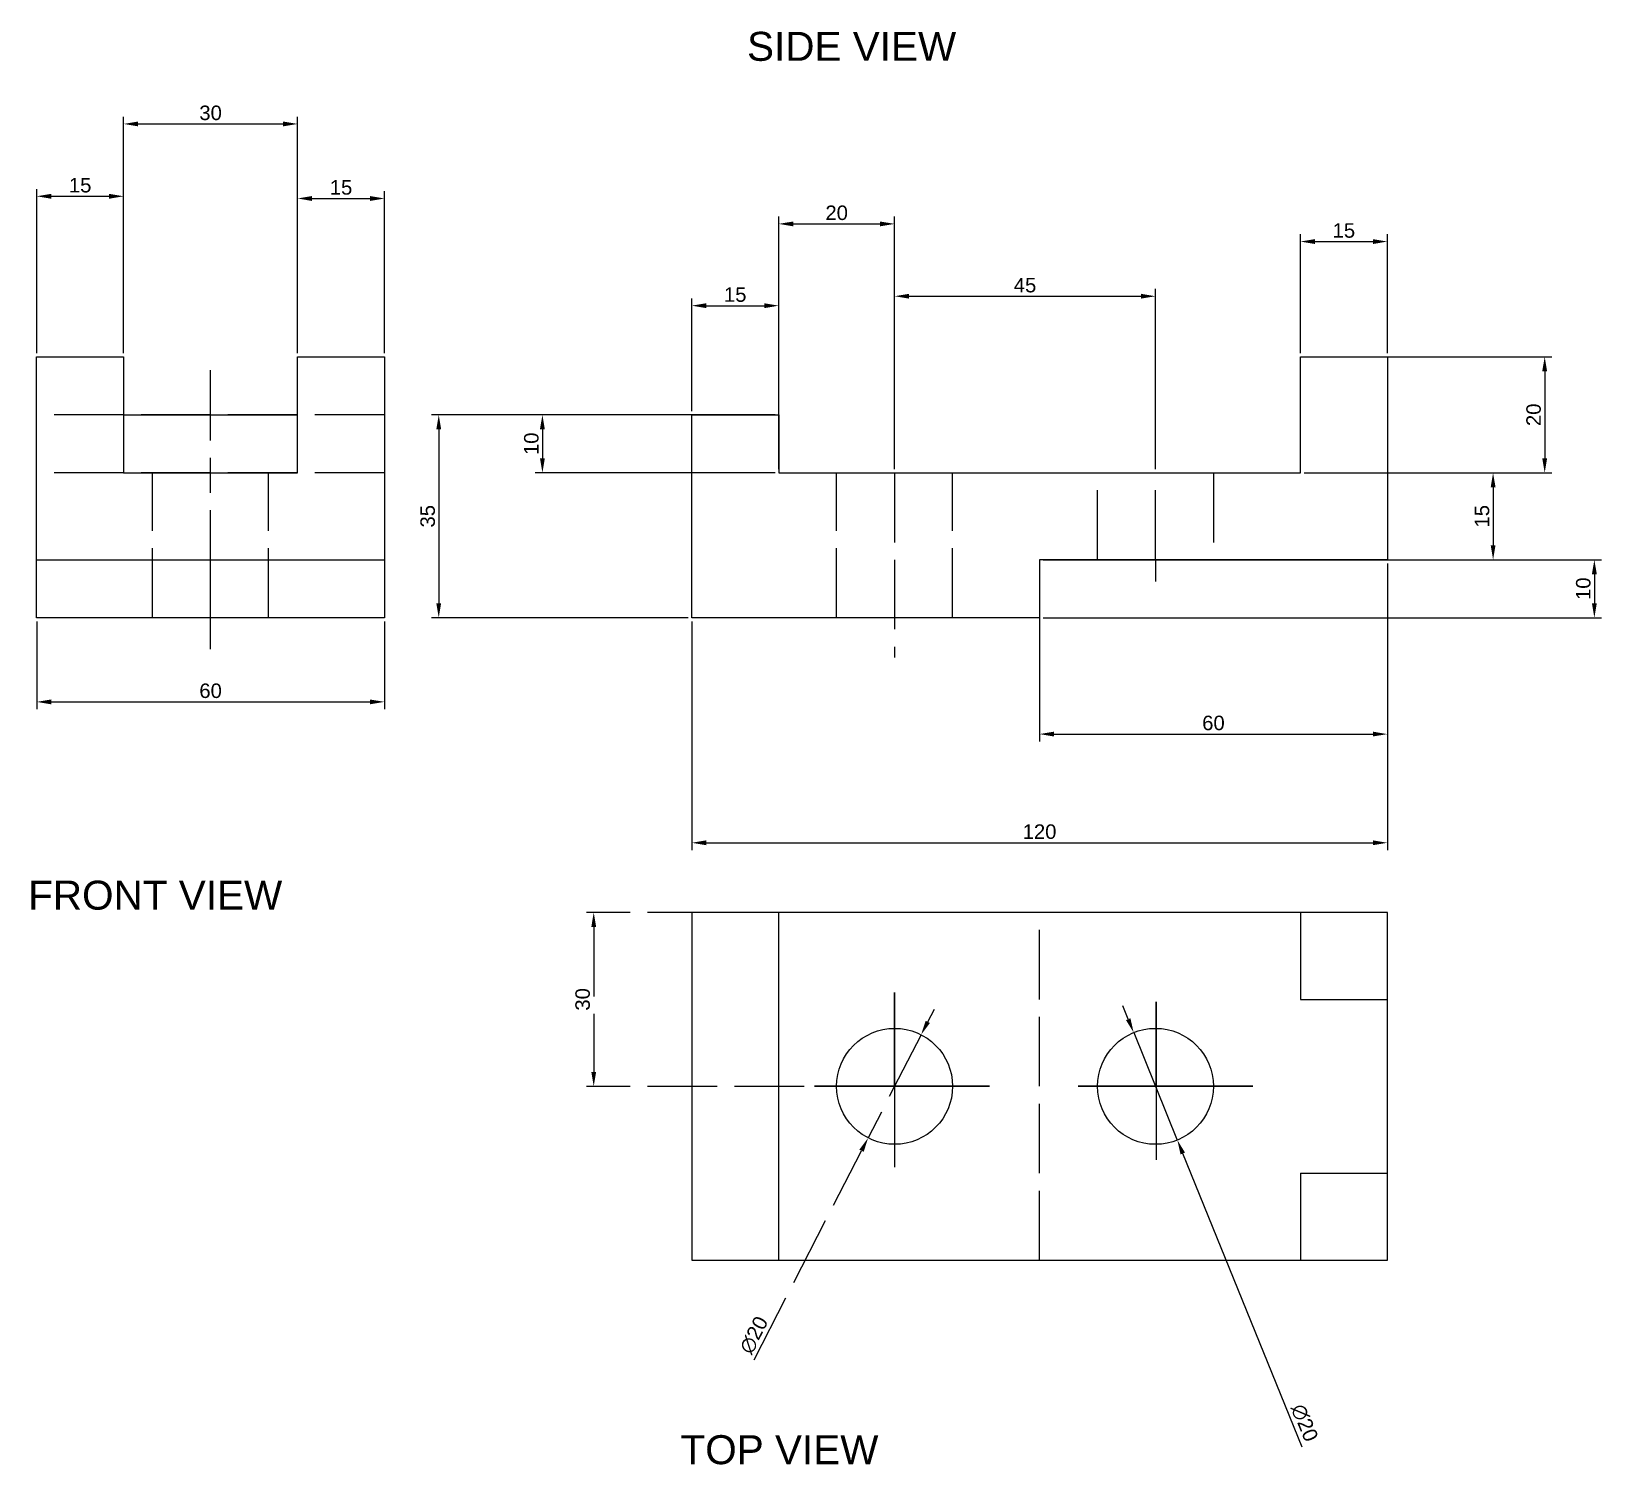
# Model space of a CAD drawing. Header units: millimetres. Extents: x 2468 to 2738, y 1681 to 1929.
import ezdxf

# ---------------------------------------------------------------- set-up
doc = ezdxf.new("R2010")
doc.units = ezdxf.units.MM
doc.linetypes.add('ACAD_ISO02W100', pattern=[15, 12, -3])
doc.linetypes.add('ACAD_ISO08W100', pattern=[36, 24, -3, 6, -3])
doc.styles.get("Standard").update_dxf_attribs({"font": 'arial.ttf'})
doc.dimstyles.new('ISO-25', dxfattribs={"dimtxt": 2.5, "dimasz": 2.5, "dimexe": 1.25, "dimexo": 0.625, "dimtad": 1, "dimtxsty": 'Standard', "dimcen": 2.5, "dimadec": 0, "dimazin": 0, "dimtfac": 1, "dimtmove": 0, "dimatfit": 3, "dimfxl": 1, "dimarcsym": 0})

# ---------------------------------------------------------------- blocks, each defined once
blk = doc.blocks.new('*D20')
at = {"color": 0, "lineweight": -2, "transparency": 16777216}
for p, q in [((2656.79, 1758.3), (2655.85, 1760.62)), ((2657.73, 1755.99), (2665.26, 1737.46)), ((2686.8, 1684.45), (2666.2, 1735.14))]:
    blk.add_line(p, q, dxfattribs=at)
at = {"color": 0, "transparency": 16777216}
for points in [[(2657.17, 1758.46), (2656.4, 1758.15), (2657.73, 1755.99)], [(2666.58, 1735.3), (2665.81, 1734.98), (2665.26, 1737.46)]]:
    blk.add_solid(points, dxfattribs=at)
at = {"layer": 'Defpoints', "color": 0, "transparency": 16777216}
for p in [(2657.73, 1755.99), (2665.26, 1737.46)]:
    blk.add_point(p, dxfattribs=at)
at = {"color": 0, "transparency": 16777216, "insert": (2687.2, 1688.68), "char_height": 2.5, "attachment_point": 5, "rotation": 292.1133}
blk.add_mtext('∅20', dxfattribs=at)
blk = doc.blocks.new('*D21')
at = {"color": 0, "lineweight": -2, "transparency": 16777216}
for p, q in [((2468.49, 1826.93), (2468.49, 1811.79)), ((2528.49, 1826.93), (2528.49, 1811.79)), ((2470.99, 1813.04), (2525.99, 1813.04))]:
    blk.add_line(p, q, dxfattribs=at)
at = {"color": 0, "transparency": 16777216}
for points in [[(2470.99, 1813.45), (2470.99, 1812.62), (2468.49, 1813.04)], [(2525.99, 1813.45), (2525.99, 1812.62), (2528.49, 1813.04)]]:
    blk.add_solid(points, dxfattribs=at)
at = {"layer": 'Defpoints', "color": 0, "transparency": 16777216}
for p in [(2468.49, 1827.56), (2528.49, 1827.56), (2528.49, 1813.04)]:
    blk.add_point(p, dxfattribs=at)
at = {"color": 0, "transparency": 16777216, "insert": (2498.49, 1814.94), "char_height": 2.5, "attachment_point": 5}
blk.add_mtext('60', dxfattribs=at)
blk = doc.blocks.new('*D22')
at = {"color": 0, "lineweight": -2, "transparency": 16777216}
for p, q in [((2687.12, 1872.56), (2729.88, 1872.56)), ((2728.63, 1870.06), (2728.63, 1855.06)), ((2687.12, 1852.56), (2729.88, 1852.56))]:
    blk.add_line(p, q, dxfattribs=at)
at = {"color": 0, "transparency": 16777216}
for points in [[(2728.21, 1870.06), (2729.05, 1870.06), (2728.63, 1872.56)], [(2728.21, 1855.06), (2729.05, 1855.06), (2728.63, 1852.56)]]:
    blk.add_solid(points, dxfattribs=at)
at = {"layer": 'Defpoints', "color": 0, "transparency": 16777216}
for p in [(2686.49, 1872.56), (2686.49, 1852.56), (2728.63, 1852.56)]:
    blk.add_point(p, dxfattribs=at)
at = {"color": 0, "transparency": 16777216, "insert": (2726.73, 1862.56), "char_height": 2.5, "attachment_point": 5, "rotation": 90}
blk.add_mtext('20', dxfattribs=at)
blk = doc.blocks.new('*D23')
at = {"color": 0, "lineweight": -2, "transparency": 16777216}
for p, q in [((2686.49, 1873.18), (2686.49, 1893.69)), ((2701.49, 1873.18), (2701.49, 1893.69)), ((2688.99, 1892.44), (2698.99, 1892.44))]:
    blk.add_line(p, q, dxfattribs=at)
at = {"color": 0, "transparency": 16777216}
for points in [[(2688.99, 1892.86), (2688.99, 1892.02), (2686.49, 1892.44)], [(2698.99, 1892.86), (2698.99, 1892.02), (2701.49, 1892.44)]]:
    blk.add_solid(points, dxfattribs=at)
at = {"layer": 'Defpoints', "color": 0, "transparency": 16777216}
for p in [(2701.49, 1892.44), (2686.49, 1872.56), (2701.49, 1872.56)]:
    blk.add_point(p, dxfattribs=at)
at = {"color": 0, "transparency": 16777216, "insert": (2693.99, 1894.34), "char_height": 2.5, "attachment_point": 5}
blk.add_mtext('15', dxfattribs=at)
blk = doc.blocks.new('*D24')
at = {"color": 0, "lineweight": -2, "transparency": 16777216}
for p, q in [((2687.12, 1852.56), (2720.98, 1852.56)), ((2719.73, 1850.06), (2719.73, 1840.06)), ((2687.12, 1837.56), (2720.98, 1837.56))]:
    blk.add_line(p, q, dxfattribs=at)
at = {"color": 0, "transparency": 16777216}
for points in [[(2719.32, 1850.06), (2720.15, 1850.06), (2719.73, 1852.56)], [(2719.32, 1840.06), (2720.15, 1840.06), (2719.73, 1837.56)]]:
    blk.add_solid(points, dxfattribs=at)
at = {"layer": 'Defpoints', "color": 0, "transparency": 16777216}
for p in [(2686.49, 1852.56), (2686.49, 1837.56), (2719.73, 1837.56)]:
    blk.add_point(p, dxfattribs=at)
at = {"color": 0, "transparency": 16777216, "insert": (2717.83, 1845.06), "char_height": 2.5, "attachment_point": 5, "rotation": 90}
blk.add_mtext('15', dxfattribs=at)
blk = doc.blocks.new('*D25')
at = {"color": 0, "lineweight": -2, "transparency": 16777216}
for p, q in [((2642.12, 1837.56), (2738.45, 1837.56)), ((2737.2, 1835.06), (2737.2, 1830.06)), ((2642.12, 1827.56), (2738.45, 1827.56))]:
    blk.add_line(p, q, dxfattribs=at)
at = {"color": 0, "transparency": 16777216}
for points in [[(2736.78, 1835.06), (2737.62, 1835.06), (2737.2, 1837.56)], [(2736.78, 1830.06), (2737.62, 1830.06), (2737.2, 1827.56)]]:
    blk.add_solid(points, dxfattribs=at)
at = {"layer": 'Defpoints', "color": 0, "transparency": 16777216}
for p in [(2641.49, 1837.56), (2641.49, 1827.56), (2737.2, 1827.56)]:
    blk.add_point(p, dxfattribs=at)
at = {"color": 0, "transparency": 16777216, "insert": (2735.3, 1832.56), "char_height": 2.5, "attachment_point": 5, "rotation": 90}
blk.add_mtext('10', dxfattribs=at)
blk = doc.blocks.new('*D26')
at = {"color": 0, "lineweight": -2, "transparency": 16777216}
for p, q in [((2595.87, 1862.56), (2554.48, 1862.56)), ((2555.73, 1860.06), (2555.73, 1855.06)), ((2595.87, 1852.56), (2554.48, 1852.56))]:
    blk.add_line(p, q, dxfattribs=at)
at = {"color": 0, "transparency": 16777216}
for points in [[(2555.31, 1860.06), (2556.15, 1860.06), (2555.73, 1862.56)], [(2555.31, 1855.06), (2556.15, 1855.06), (2555.73, 1852.56)]]:
    blk.add_solid(points, dxfattribs=at)
at = {"layer": 'Defpoints', "color": 0, "transparency": 16777216}
for p in [(2596.49, 1862.56), (2555.73, 1852.56), (2596.49, 1852.56)]:
    blk.add_point(p, dxfattribs=at)
at = {"color": 0, "transparency": 16777216, "insert": (2553.83, 1857.56), "char_height": 2.5, "attachment_point": 5, "rotation": 90}
blk.add_mtext('10', dxfattribs=at)
blk = doc.blocks.new('*D27')
at = {"color": 0, "lineweight": -2, "transparency": 16777216}
for p, q in [((2580.87, 1862.56), (2536.6, 1862.56)), ((2537.85, 1860.06), (2537.85, 1830.06)), ((2580.87, 1827.56), (2536.6, 1827.56))]:
    blk.add_line(p, q, dxfattribs=at)
at = {"color": 0, "transparency": 16777216}
for points in [[(2537.43, 1860.06), (2538.26, 1860.06), (2537.85, 1862.56)], [(2537.43, 1830.06), (2538.26, 1830.06), (2537.85, 1827.56)]]:
    blk.add_solid(points, dxfattribs=at)
at = {"layer": 'Defpoints', "color": 0, "transparency": 16777216}
for p in [(2581.49, 1862.56), (2537.85, 1827.56), (2581.49, 1827.56)]:
    blk.add_point(p, dxfattribs=at)
at = {"color": 0, "transparency": 16777216, "insert": (2535.95, 1845.06), "char_height": 2.5, "attachment_point": 5, "rotation": 90}
blk.add_mtext('35', dxfattribs=at)
blk = doc.blocks.new('*D28')
at = {"color": 0, "lineweight": -2, "transparency": 16777216}
for p, q in [((2581.49, 1863.18), (2581.49, 1882.63)), ((2596.49, 1863.18), (2596.49, 1882.63)), ((2583.99, 1881.38), (2593.99, 1881.38))]:
    blk.add_line(p, q, dxfattribs=at)
at = {"color": 0, "transparency": 16777216}
for points in [[(2583.99, 1881.8), (2583.99, 1880.96), (2581.49, 1881.38)], [(2593.99, 1881.8), (2593.99, 1880.96), (2596.49, 1881.38)]]:
    blk.add_solid(points, dxfattribs=at)
at = {"layer": 'Defpoints', "color": 0, "transparency": 16777216}
for p in [(2596.49, 1881.38), (2581.49, 1862.56), (2596.49, 1862.56)]:
    blk.add_point(p, dxfattribs=at)
at = {"color": 0, "transparency": 16777216, "insert": (2588.99, 1883.28), "char_height": 2.5, "attachment_point": 5}
blk.add_mtext('15', dxfattribs=at)
blk = doc.blocks.new('*D29')
at = {"color": 0, "lineweight": -2, "transparency": 16777216}
for p, q in [((2641.49, 1836.93), (2641.49, 1806.23)), ((2701.49, 1836.93), (2701.49, 1806.23)), ((2643.99, 1807.48), (2698.99, 1807.48))]:
    blk.add_line(p, q, dxfattribs=at)
at = {"color": 0, "transparency": 16777216}
for points in [[(2643.99, 1807.9), (2643.99, 1807.07), (2641.49, 1807.48)], [(2698.99, 1807.9), (2698.99, 1807.07), (2701.49, 1807.48)]]:
    blk.add_solid(points, dxfattribs=at)
at = {"layer": 'Defpoints', "color": 0, "transparency": 16777216}
for p in [(2641.49, 1837.56), (2701.49, 1837.56), (2701.49, 1807.48)]:
    blk.add_point(p, dxfattribs=at)
at = {"color": 0, "transparency": 16777216, "insert": (2671.49, 1809.39), "char_height": 2.5, "attachment_point": 5}
blk.add_mtext('60', dxfattribs=at)
blk = doc.blocks.new('*D30')
at = {"color": 0, "lineweight": -2, "transparency": 16777216}
for p, q in [((2581.49, 1826.93), (2581.49, 1787.48)), ((2701.49, 1826.93), (2701.49, 1787.48)), ((2583.99, 1788.73), (2698.99, 1788.73))]:
    blk.add_line(p, q, dxfattribs=at)
at = {"color": 0, "transparency": 16777216}
for points in [[(2583.99, 1789.15), (2583.99, 1788.32), (2581.49, 1788.73)], [(2698.99, 1789.15), (2698.99, 1788.32), (2701.49, 1788.73)]]:
    blk.add_solid(points, dxfattribs=at)
at = {"layer": 'Defpoints', "color": 0, "transparency": 16777216}
for p in [(2581.49, 1827.56), (2701.49, 1827.56), (2701.49, 1788.73)]:
    blk.add_point(p, dxfattribs=at)
at = {"color": 0, "transparency": 16777216, "insert": (2641.49, 1790.64), "char_height": 2.5, "attachment_point": 5}
blk.add_mtext('120', dxfattribs=at)
blk = doc.blocks.new('*D31')
at = {"color": 0, "lineweight": -2, "transparency": 16777216}
for p, q in [((2468.49, 1873.18), (2468.49, 1901.5)), ((2470.99, 1900.25), (2480.99, 1900.25)), ((2483.49, 1873.18), (2483.49, 1901.5))]:
    blk.add_line(p, q, dxfattribs=at)
at = {"color": 0, "transparency": 16777216}
for points in [[(2470.99, 1900.67), (2470.99, 1899.83), (2468.49, 1900.25)], [(2480.99, 1900.67), (2480.99, 1899.83), (2483.49, 1900.25)]]:
    blk.add_solid(points, dxfattribs=at)
at = {"layer": 'Defpoints', "color": 0, "transparency": 16777216}
for p in [(2483.49, 1900.25), (2468.49, 1872.56), (2483.49, 1872.56)]:
    blk.add_point(p, dxfattribs=at)
at = {"color": 0, "transparency": 16777216, "insert": (2475.99, 1902.15), "char_height": 2.5, "attachment_point": 5}
blk.add_mtext('15', dxfattribs=at)
blk = doc.blocks.new('*D32')
at = {"color": 0, "lineweight": -2, "transparency": 16777216}
for p, q in [((2513.49, 1873.18), (2513.49, 1901.12)), ((2515.99, 1899.87), (2525.99, 1899.87)), ((2528.49, 1873.18), (2528.49, 1901.12))]:
    blk.add_line(p, q, dxfattribs=at)
at = {"color": 0, "transparency": 16777216}
for points in [[(2515.99, 1900.29), (2515.99, 1899.45), (2513.49, 1899.87)], [(2525.99, 1900.29), (2525.99, 1899.45), (2528.49, 1899.87)]]:
    blk.add_solid(points, dxfattribs=at)
at = {"layer": 'Defpoints', "color": 0, "transparency": 16777216}
for p in [(2528.49, 1899.87), (2513.49, 1872.56), (2528.49, 1872.56)]:
    blk.add_point(p, dxfattribs=at)
at = {"color": 0, "transparency": 16777216, "insert": (2520.99, 1901.77), "char_height": 2.5, "attachment_point": 5}
blk.add_mtext('15', dxfattribs=at)
blk = doc.blocks.new('*D33')
at = {"color": 0, "lineweight": -2, "transparency": 16777216}
for p, q in [((2483.49, 1873.18), (2483.49, 1913.98)), ((2485.99, 1912.73), (2510.99, 1912.73)), ((2513.49, 1873.18), (2513.49, 1913.98))]:
    blk.add_line(p, q, dxfattribs=at)
at = {"color": 0, "transparency": 16777216}
for points in [[(2485.99, 1913.15), (2485.99, 1912.31), (2483.49, 1912.73)], [(2510.99, 1913.15), (2510.99, 1912.31), (2513.49, 1912.73)]]:
    blk.add_solid(points, dxfattribs=at)
at = {"layer": 'Defpoints', "color": 0, "transparency": 16777216}
for p in [(2513.49, 1912.73), (2483.49, 1872.56), (2513.49, 1872.56)]:
    blk.add_point(p, dxfattribs=at)
at = {"color": 0, "transparency": 16777216, "insert": (2498.49, 1914.63), "char_height": 2.5, "attachment_point": 5}
blk.add_mtext('30', dxfattribs=at)
blk = doc.blocks.new('*D34')
at = {"color": 0, "linetype": 'ACAD_ISO02W100', "lineweight": -2, "transparency": 16777216}
for p, q in [((2615.87, 1776.72), (2563.33, 1776.72)), ((2564.58, 1774.22), (2564.58, 1749.22)), ((2615.87, 1746.72), (2563.33, 1746.72))]:
    blk.add_line(p, q, dxfattribs=at)
at = {"color": 0, "linetype": 'ACAD_ISO02W100', "transparency": 16777216}
for points in [[(2564.17, 1774.22), (2565, 1774.22), (2564.58, 1776.72)], [(2564.17, 1749.22), (2565, 1749.22), (2564.58, 1746.72)]]:
    blk.add_solid(points, dxfattribs=at)
at = {"layer": 'Defpoints', "color": 0, "linetype": 'ACAD_ISO02W100', "transparency": 16777216}
for p in [(2616.49, 1776.72), (2564.58, 1746.72), (2616.49, 1746.72)]:
    blk.add_point(p, dxfattribs=at)
at = {"color": 0, "linetype": 'ACAD_ISO02W100', "transparency": 16777216, "insert": (2562.68, 1761.72), "char_height": 2.5, "attachment_point": 5, "rotation": 90}
blk.add_mtext('30', dxfattribs=at)
blk = doc.blocks.new('*D35')
at = {"color": 0, "linetype": 'ACAD_ISO02W100', "lineweight": -2, "transparency": 16777216}
for p, q in [((2622.21, 1757.84), (2623.35, 1760.06)), ((2621.06, 1755.62), (2611.92, 1737.83)), ((2592.25, 1699.55), (2610.78, 1735.6))]:
    blk.add_line(p, q, dxfattribs=at)
at = {"color": 0, "linetype": 'ACAD_ISO02W100', "transparency": 16777216}
for points in [[(2621.84, 1758.03), (2622.58, 1757.65), (2621.06, 1755.62)], [(2610.41, 1735.8), (2611.15, 1735.41), (2611.92, 1737.83)]]:
    blk.add_solid(points, dxfattribs=at)
at = {"layer": 'Defpoints', "color": 0, "linetype": 'ACAD_ISO02W100', "transparency": 16777216}
for p in [(2621.06, 1755.62), (2611.92, 1737.83)]:
    blk.add_point(p, dxfattribs=at)
at = {"color": 0, "linetype": 'ACAD_ISO02W100', "transparency": 16777216, "insert": (2592.22, 1703.81), "char_height": 2.5, "attachment_point": 5, "rotation": 62.7958}
blk.add_mtext('∅20', dxfattribs=at)
blk = doc.blocks.new('*D36')
at = {"color": 0, "linetype": 'ByBlock', "lineweight": -2, "transparency": 16777216}
for p, q in [((2596.49, 1853.18), (2596.49, 1896.74)), ((2616.49, 1853.18), (2616.49, 1896.74)), ((2598.99, 1895.49), (2613.99, 1895.49))]:
    blk.add_line(p, q, dxfattribs=at)
at = {"color": 0, "linetype": 'ByBlock', "transparency": 16777216}
for points in [[(2598.99, 1895.9), (2598.99, 1895.07), (2596.49, 1895.49)], [(2613.99, 1895.9), (2613.99, 1895.07), (2616.49, 1895.49)]]:
    blk.add_solid(points, dxfattribs=at)
at = {"layer": 'Defpoints', "color": 0, "linetype": 'ByBlock', "transparency": 16777216}
for p in [(2616.49, 1895.49), (2596.49, 1852.56), (2616.49, 1852.56)]:
    blk.add_point(p, dxfattribs=at)
at = {"color": 0, "linetype": 'ByBlock', "transparency": 16777216, "insert": (2606.49, 1897.39), "char_height": 2.5, "attachment_point": 5}
blk.add_mtext('20', dxfattribs=at)
blk = doc.blocks.new('*D37')
at = {"color": 0, "linetype": 'ByBlock', "lineweight": -2, "transparency": 16777216}
for p, q in [((2616.49, 1853.18), (2616.49, 1884.26)), ((2618.99, 1883.01), (2658.99, 1883.01)), ((2661.49, 1853.18), (2661.49, 1884.26))]:
    blk.add_line(p, q, dxfattribs=at)
at = {"color": 0, "linetype": 'ByBlock', "transparency": 16777216}
for points in [[(2618.99, 1883.43), (2618.99, 1882.6), (2616.49, 1883.01)], [(2658.99, 1883.43), (2658.99, 1882.6), (2661.49, 1883.01)]]:
    blk.add_solid(points, dxfattribs=at)
at = {"layer": 'Defpoints', "color": 0, "linetype": 'ByBlock', "transparency": 16777216}
for p in [(2661.49, 1883.01), (2616.49, 1852.56), (2661.49, 1852.56)]:
    blk.add_point(p, dxfattribs=at)
at = {"color": 0, "linetype": 'ByBlock', "transparency": 16777216, "insert": (2638.99, 1884.91), "char_height": 2.5, "attachment_point": 5}
blk.add_mtext('45', dxfattribs=at)

msp = doc.modelspace()

# ---------------------------------------------------------------- linework, layer by layer
for p, q in [((2468.485, 1827.558), (2468.485, 1872.558)), ((2468.485, 1872.558), (2483.485, 1872.558)), ((2483.485, 1872.558), (2483.485, 1852.558)), ((2513.485, 1852.558), (2513.485, 1872.558)), ((2513.485, 1872.558), (2528.485, 1872.558)), ((2528.485, 1872.558), (2528.485, 1827.558)), ((2686.492, 1852.558), (2686.492, 1872.558)), ((2686.492, 1872.558), (2701.492, 1872.558)), ((2701.492, 1872.558), (2701.492, 1837.558)), ((2483.485, 1862.558), (2513.485, 1862.558)), ((2581.492, 1827.558), (2581.492, 1862.558)), ((2581.492, 1862.558), (2596.492, 1862.558)), ((2596.492, 1862.558), (2596.492, 1852.558)), ((2483.485, 1852.558), (2513.485, 1852.558)), ((2596.492, 1852.558), (2686.492, 1852.558)), ((2468.485, 1837.558), (2528.485, 1837.558)), ((2701.492, 1837.558), (2641.492, 1837.558)), ((2641.492, 1837.558), (2641.492, 1827.558)), ((2528.485, 1827.558), (2468.485, 1827.558)), ((2641.492, 1827.558), (2581.492, 1827.558)), ((2596.492, 1716.722), (2596.492, 1776.722)), ((2686.492, 1776.722), (2686.492, 1761.722)), ((2616.492, 1746.722), (2616.492, 1762.891)), ((2616.492, 1762.891), (2616.492, 1736.722)), ((2661.582, 1746.722), (2661.582, 1761.306)), ((2661.582, 1761.306), (2661.582, 1734.026)), ((2686.492, 1761.722), (2701.492, 1761.722)), ((2632.83, 1746.722), (2602.678, 1746.722)), ((2602.678, 1746.722), (2616.492, 1746.722)), ((2616.492, 1746.722), (2632.83, 1746.722)), ((2678.271, 1746.722), (2648.172, 1746.722)), ((2648.172, 1746.722), (2661.582, 1746.722)), ((2661.402, 1746.722), (2678.271, 1746.722)), ((2616.492, 1736.722), (2616.492, 1732.763)), ((2686.492, 1731.722), (2686.492, 1716.722)), ((2686.492, 1731.722), (2701.492, 1731.722))]:
    msp.add_line(p, q)
at = {"linetype": 'ACAD_ISO08W100'}
msp.add_line((2498.485, 1822.124), (2498.485, 1870.268), dxfattribs=at)
at = {"linetype": 'ACAD_ISO02W100'}
for p, q in [((2528.485, 1862.558), (2468.485, 1862.558)), ((2528.485, 1852.558), (2468.485, 1852.558)), ((2488.485, 1827.558), (2488.485, 1852.558)), ((2508.485, 1827.558), (2508.485, 1852.558)), ((2606.492, 1827.558), (2606.492, 1852.558)), ((2616.492, 1852.558), (2616.492, 1820.706)), ((2626.492, 1827.558), (2626.492, 1852.558)), ((2651.492, 1837.558), (2651.492, 1852.558)), ((2661.492, 1837.558), (2661.492, 1852.558)), ((2671.492, 1852.558), (2671.492, 1837.558)), ((2661.492, 1837.558), (2671.492, 1837.558)), ((2661.492, 1837.558), (2661.492, 1833.805)), ((2641.492, 1716.722), (2641.492, 1776.722))]:
    msp.add_line(p, q, dxfattribs=at)
msp.add_lwpolyline([(2581.492, 1716.722), (2701.492, 1716.722), (2701.492, 1776.722), (2581.492, 1776.722)], close=True)
for centre in [(2616.492, 1746.722), (2661.492, 1746.722)]:
    msp.add_circle(centre, 10)

# ---------------------------------------------------------------- texts
at = {"lineweight": 25, "char_height": 5, "attachment_point": 1}
for s, width, insert in [('SIDE VIEW', 90.74463, (2591.027, 1928.618)), ('FRONT VIEW', 51.25193, (2467.006, 1782.198)), ('TOP VIEW', 72.39915, (2579.554, 1686.544))]:
    msp.add_mtext_dynamic_manual_height_columns(s, width=width, gutter_width=12.5, heights=[0], dxfattribs=dict(at, insert=insert))

# ---------------------------------------------------------------- dimensions: what is measured, and where the dimension line sits
dim = msp.add_linear_dim(base=(2513.485, 1912.73), p1=(2483.485, 1872.558), p2=(2513.485, 1872.558), dimstyle='ISO-25')
dim.commit()
dim.dimension.update_dxf_attribs({"geometry": '*D33', "text_midpoint": (2498.485, 1912.73), "dimtype": 160})
for base, p1, p2, picture, middle in [((2483.485, 1900.249), (2468.485, 1872.558), (2483.485, 1872.558), '*D31', (2475.985, 1902.15)), ((2528.485, 1899.869), (2513.485, 1872.558), (2528.485, 1872.558), '*D32', (2520.985, 1901.77)), ((2701.492, 1892.438), (2686.492, 1872.558), (2701.492, 1872.558), '*D23', (2693.992, 1894.34)), ((2596.492, 1881.381), (2581.492, 1862.558), (2596.492, 1862.558), '*D28', (2588.992, 1883.282)), ((2701.492, 1807.485), (2641.492, 1837.558), (2701.492, 1837.558), '*D29', (2671.492, 1809.386)), ((2528.485, 1813.035), (2468.485, 1827.558), (2528.485, 1827.558), '*D21', (2498.485, 1814.936)), ((2701.492, 1788.735), (2581.492, 1827.558), (2701.492, 1827.558), '*D30', (2641.492, 1790.636))]:
    dim = msp.add_linear_dim(base=base, p1=p1, p2=p2, dimstyle='ISO-25')
    dim.commit()
    dim.dimension.update_dxf_attribs({"geometry": picture, "text_midpoint": middle})
at = {"linetype": 'ByBlock'}
for base, p1, p2, picture, middle in [((2616.492, 1895.486), (2596.492, 1852.558), (2616.492, 1852.558), '*D36', (2606.492, 1897.388)), ((2661.492, 1883.015), (2616.492, 1852.558), (2661.492, 1852.558), '*D37', (2638.992, 1884.911))]:
    dim = msp.add_linear_dim(base=base, p1=p1, p2=p2, dimstyle='ISO-25', dxfattribs=at)
    dim.commit()
    dim.dimension.update_dxf_attribs({"geometry": picture, "text_midpoint": middle})
for base, p1, p2, picture, middle in [((2728.631, 1852.558), (2686.492, 1872.558), (2686.492, 1852.558), '*D22', (2726.73, 1862.558)), ((2537.848, 1827.558), (2581.492, 1862.558), (2581.492, 1827.558), '*D27', (2535.946, 1845.058)), ((2555.73, 1852.558), (2596.492, 1862.558), (2596.492, 1852.558), '*D26', (2553.829, 1857.558)), ((2737.198, 1827.558), (2641.492, 1837.558), (2641.492, 1827.558), '*D25', (2735.297, 1832.558))]:
    dim = msp.add_linear_dim(base=base, p1=p1, p2=p2, angle=90, dimstyle='ISO-25')
    dim.commit()
    dim.dimension.update_dxf_attribs({"geometry": picture, "text_midpoint": middle})
dim = msp.add_linear_dim(base=(2719.735, 1837.558), p1=(2686.492, 1852.558), p2=(2686.492, 1837.558), angle=90, dimstyle='ISO-25')
dim.commit()
dim.dimension.update_dxf_attribs({"geometry": '*D24', "text_midpoint": (2719.735, 1845.058), "dimtype": 160})
at = {"linetype": 'ACAD_ISO02W100'}
dim = msp.add_linear_dim(base=(2564.583, 1746.722), p1=(2616.492, 1776.722), p2=(2616.492, 1746.722), angle=90, dimstyle='ISO-25', dxfattribs=at)
dim.commit()
dim.dimension.update_dxf_attribs({"geometry": '*D34', "text_midpoint": (2562.681, 1761.722)})
dim = msp.add_diameter_dim_2p(p1=(2621.064, 1755.616), p2=(2611.921, 1737.828), dimstyle='ISO-25', dxfattribs=at)
dim.commit()
dim.dimension.update_dxf_attribs({"geometry": '*D35', "text_midpoint": (2593.97, 1702.906), "dimtype": 163})
dim = msp.add_diameter_dim_2p(p1=(2657.728, 1755.986), p2=(2665.257, 1737.457), dimstyle='ISO-25')
dim.commit()
dim.dimension.update_dxf_attribs({"geometry": '*D20', "text_midpoint": (2685.376, 1687.943), "dimtype": 163})

doc.saveas('drawing.dxf')
